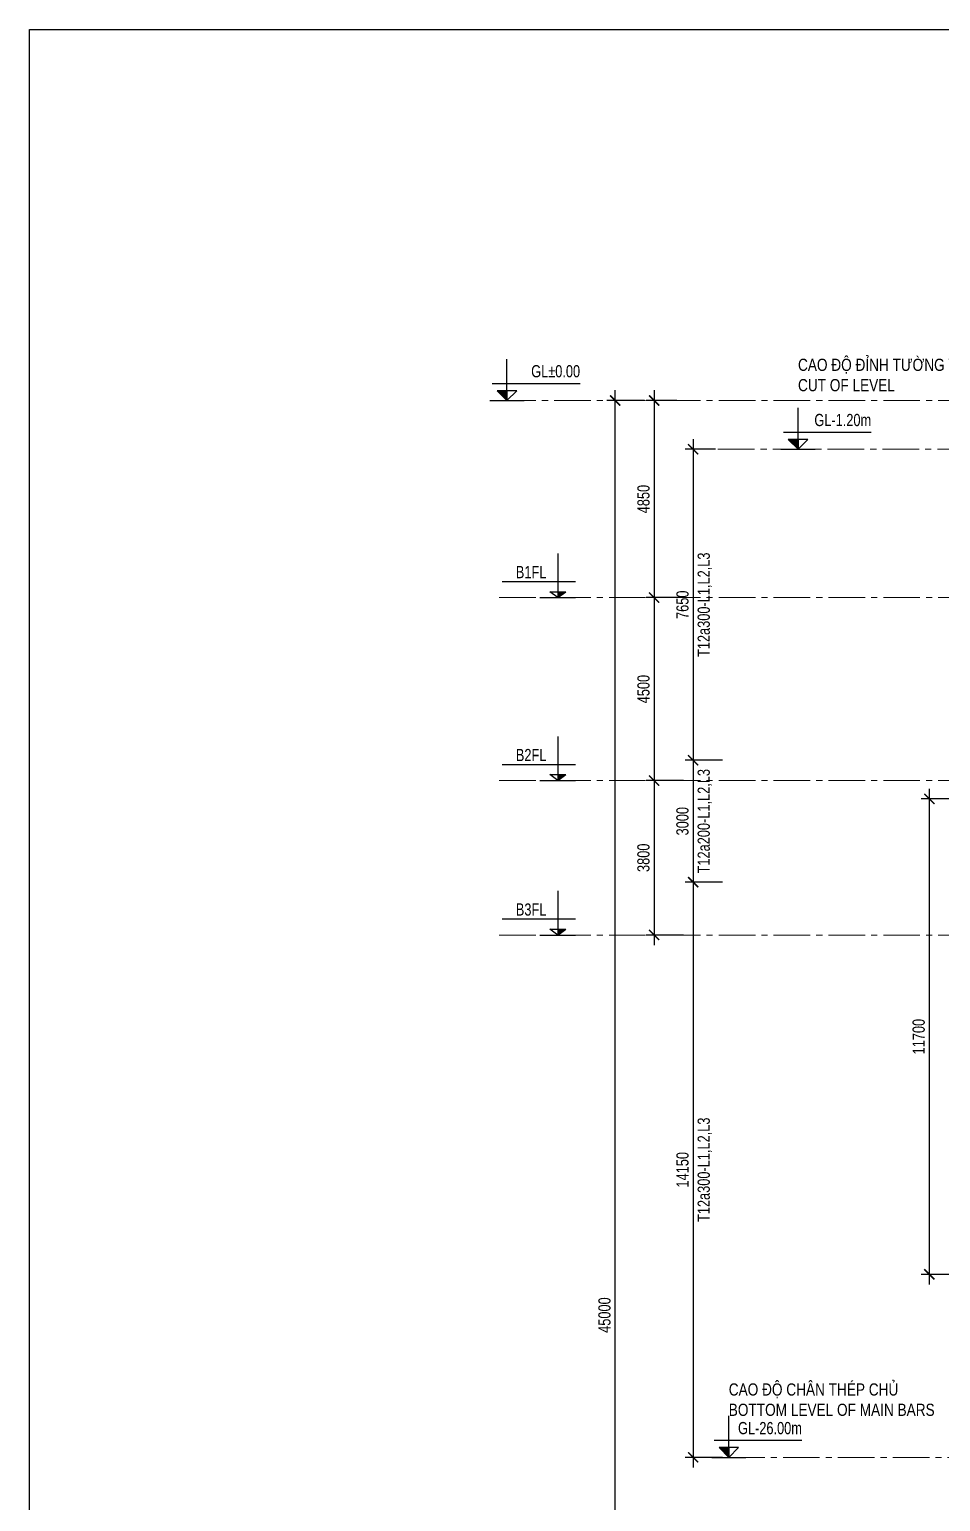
# Model space of a CAD drawing. Header units: millimetres. Extents: x 2746337 to 7547699, y -363432 to 15720.
# Drawn here: x 3258917 to 3281339, y -27087 to 9128 of the extents above; entities that cross this region are included whole.
import ezdxf
from ezdxf.enums import TextEntityAlignment as Align

# ---------------------------------------------------------------- set-up
doc = ezdxf.new("R2010")
doc.units = ezdxf.units.MM
doc.header["$LTSCALE"] = 1200
doc.header["$PDMODE"] = 3
doc.linetypes.add('CENTER2', pattern=[1.125, 0.75, -0.125, 0.125, -0.125])
for name, color, linetype in [('CDC.02.DIM', 1, 'Continuous'), ('CDC.06.TEXT', 2, 'Continuous'), ('CDC.10.HATCH', 251, 'Continuous')]:
    doc.layers.add(name, color=color, linetype=linetype)
for name, color, linetype, lineweight in [('ENOTE', 2, 'Continuous', 15), ('Grid line', 160, 'CENTER2', 5), ('K-THUOC', 1, 'Continuous', 18), ('TEXTVN', 2, 'Continuous', 20)]:
    doc.layers.add(name, color=color, linetype=linetype, lineweight=lineweight)
doc.styles.add('DB_Arial', font='arial.ttf', dxfattribs={"width": 0.8})
doc.styles.add('SMTEXT', font='arial.ttf', dxfattribs={"width": 0.75})
doc.dimstyles.new('BSV1-100', dxfattribs={"dimtxt": 300, "dimasz": 250, "dimexe": 200, "dimexo": 0, "dimgap": 108, "dimtad": 1, "dimdec": 0, "dimdsep": 46, "dimtxsty": 'SMTEXT', "dimblk": 'ARCHTICK', "dimcen": 100, "dimdle": 250, "dimclrd": 256, "dimclre": 256, "dimclrt": 1, "dimadec": 0, "dimazin": 0, "dimtfac": 1, "dimtdec": 0, "dimtix": 1, "dimtmove": 2, "dimatfit": 3, "dimfxl": 720, "dimfxlon": 1, "dimtolj": 1, "dimtzin": 0, "dimarcsym": 0})

# ---------------------------------------------------------------- blocks, each defined once
blk = doc.blocks.new('_ArchTick')
at = {"color": 0, "linetype": 'ByBlock', "const_width": 0.15}
blk.add_lwpolyline([(-0.5, -0.5), (0.5, 0.5)], dxfattribs=at)
blk = doc.blocks.new('*D669')
at = {"layer": 'Defpoints', "color": 0, "transparency": 16777216}
for p in [(3273330, 0), (3274852, 0), (3275131, -45000)]:
    blk.add_point(p, dxfattribs=at)
at = {"layer": 'K-THUOC', "lineweight": -2, "transparency": 16777216}
for p, q in [((3273330, -45250), (3273330, 250)), ((3274050, 0), (3273130, 0)), ((3274050, -45000), (3273130, -45000))]:
    blk.add_line(p, q, dxfattribs=at)
at = {"layer": 'K-THUOC', "lineweight": -2, "transparency": 16777216, "xscale": 250, "yscale": 250, "zscale": 250}
for p, rotation in [((3273330, 0), 90), ((3273330, -45000), 270)]:
    blk.add_blockref('_ArchTick', p, dxfattribs=dict(at, rotation=rotation))
at = {"layer": 'K-THUOC', "color": 1, "transparency": 16777216, "insert": (3273069, -22500), "char_height": 300, "attachment_point": 5, "rotation": 90, "style": 'SMTEXT'}
blk.add_mtext('\\A1;45000', dxfattribs=at)
blk = doc.blocks.new('*D670')
at = {"layer": 'Defpoints', "color": 0, "transparency": 16777216}
for p in [(3276750, -8850), (3275250, -11850), (3276786, -11850)]:
    blk.add_point(p, dxfattribs=at)
at = {"layer": 'K-THUOC', "lineweight": -2, "transparency": 16777216}
for p, q in [((3275250, -8600), (3275250, -12100)), ((3275970, -8850), (3275050, -8850)), ((3275970, -11850), (3275050, -11850))]:
    blk.add_line(p, q, dxfattribs=at)
at = {"layer": 'K-THUOC', "lineweight": -2, "transparency": 16777216, "xscale": 250, "yscale": 250, "zscale": 250}
for p, rotation in [((3275250, -8850), 90), ((3275250, -11850), 270)]:
    blk.add_blockref('_ArchTick', p, dxfattribs=dict(at, rotation=rotation))
at = {"layer": 'K-THUOC', "color": 1, "transparency": 16777216, "char_height": 300, "attachment_point": 5, "rotation": 90, "style": 'SMTEXT'}
for s, insert in [('\\A1;T12a200-L1,L2,L3', (3275538, -10350)), ('\\A1;3000', (3274988, -10350))]:
    blk.add_mtext(s, dxfattribs=dict(at, insert=insert))
blk = doc.blocks.new('*D671')
at = {"layer": 'Defpoints', "color": 0, "transparency": 16777216}
for p in [(3276786, -11850), (3275250, -26000), (3279211, -26000)]:
    blk.add_point(p, dxfattribs=at)
at = {"layer": 'K-THUOC', "lineweight": -2, "transparency": 16777216}
for p, q in [((3275970, -11850), (3275050, -11850)), ((3275250, -11600), (3275250, -26250)), ((3275970, -26000), (3275050, -26000))]:
    blk.add_line(p, q, dxfattribs=at)
at = {"layer": 'K-THUOC', "lineweight": -2, "transparency": 16777216, "xscale": 250, "yscale": 250, "zscale": 250}
for p, rotation in [((3275250, -11850), 90), ((3275250, -26000), 270)]:
    blk.add_blockref('_ArchTick', p, dxfattribs=dict(at, rotation=rotation))
at = {"layer": 'K-THUOC', "color": 1, "transparency": 16777216, "char_height": 300, "attachment_point": 5, "rotation": 90, "style": 'SMTEXT'}
for s, insert in [('\\A1;T12a300-L1,L2,L3', (3275538, -18925)), ('\\A1;14150', (3274989, -18925))]:
    blk.add_mtext(s, dxfattribs=dict(at, insert=insert))
blk = doc.blocks.new('*D672')
at = {"layer": 'Defpoints', "color": 0, "transparency": 16777216}
for p in [(3275800, -1200), (3275250, -8850), (3276750, -8850)]:
    blk.add_point(p, dxfattribs=at)
at = {"layer": 'K-THUOC', "lineweight": -2, "transparency": 16777216}
for p, q in [((3275250, -950), (3275250, -9100)), ((3275800, -1200), (3275050, -1200)), ((3275970, -8850), (3275050, -8850))]:
    blk.add_line(p, q, dxfattribs=at)
at = {"layer": 'K-THUOC', "lineweight": -2, "transparency": 16777216, "xscale": 250, "yscale": 250, "zscale": 250}
for p, rotation in [((3275250, -1200), 90), ((3275250, -8850), 270)]:
    blk.add_blockref('_ArchTick', p, dxfattribs=dict(at, rotation=rotation))
at = {"layer": 'K-THUOC', "color": 1, "transparency": 16777216, "char_height": 300, "attachment_point": 5, "rotation": 90, "style": 'SMTEXT'}
for s, insert in [('\\A1;T12a300-L1,L2,L3', (3275538, -5025)), ('\\A1;7650', (3274989, -5025))]:
    blk.add_mtext(s, dxfattribs=dict(at, insert=insert))
blk = doc.blocks.new('tag_cd')
at = {"layer": 'CDC.10.HATCH'}
blk.add_hatch(color=256, dxfattribs=at).paths.add_polyline_path([(180, 240), (420, 0), (420, 240)])
at = {"layer": 'CDC.02.DIM'}
for points in [[(420, 240), (420, 0), (660, 240), (180, 240), (420, 0), (420, 1020)], [(60, 420), (2220, 420)], [(0, 0), (840, 0)]]:
    blk.add_lwpolyline(points, dxfattribs=at)
at = {"layer": 'CDC.06.TEXT', "ltscale": 0.5, "style": 'SMTEXT', "width": 0.75}
blk.add_attdef('CD', text='', height=300, dxfattribs=at).set_placement((2220, 570), align=Align.RIGHT)
blk = doc.blocks.new('*D673')
at = {"layer": 'Defpoints', "color": 0, "transparency": 16777216}
for p in [(3274852, 0), (3274290, -4850), (3307568, -4850)]:
    blk.add_point(p, dxfattribs=at)
at = {"layer": 'K-THUOC', "lineweight": -2, "transparency": 16777216}
for p, q in [((3274290, 250), (3274290, -5100)), ((3274852, 0), (3274090, 0)), ((3275010, -4850), (3274090, -4850))]:
    blk.add_line(p, q, dxfattribs=at)
at = {"layer": 'K-THUOC', "lineweight": -2, "transparency": 16777216, "xscale": 250, "yscale": 250, "zscale": 250}
for p, rotation in [((3274290, 0), 90), ((3274290, -4850), 270)]:
    blk.add_blockref('_ArchTick', p, dxfattribs=dict(at, rotation=rotation))
at = {"layer": 'K-THUOC', "color": 1, "transparency": 16777216, "insert": (3274029, -2425), "char_height": 300, "attachment_point": 5, "rotation": 90, "style": 'SMTEXT'}
blk.add_mtext('\\A1;4850', dxfattribs=at)
blk = doc.blocks.new('*D674')
at = {"layer": 'Defpoints', "color": 0, "transparency": 16777216}
for p in [(3307568, -4850), (3274290, -9350), (3307568, -9350)]:
    blk.add_point(p, dxfattribs=at)
at = {"layer": 'K-THUOC', "lineweight": -2, "transparency": 16777216}
for p, q in [((3274290, -4600), (3274290, -9600)), ((3275010, -4850), (3274090, -4850)), ((3275010, -9350), (3274090, -9350))]:
    blk.add_line(p, q, dxfattribs=at)
at = {"layer": 'K-THUOC', "lineweight": -2, "transparency": 16777216, "xscale": 250, "yscale": 250, "zscale": 250}
for p, rotation in [((3274290, -4850), 90), ((3274290, -9350), 270)]:
    blk.add_blockref('_ArchTick', p, dxfattribs=dict(at, rotation=rotation))
at = {"layer": 'K-THUOC', "color": 1, "transparency": 16777216, "insert": (3274029, -7100), "char_height": 300, "attachment_point": 5, "rotation": 90, "style": 'SMTEXT'}
blk.add_mtext('\\A1;4500', dxfattribs=at)
blk = doc.blocks.new('*D675')
at = {"layer": 'Defpoints', "color": 0, "transparency": 16777216}
for p in [(3307568, -9350), (3274290, -13150), (3307568, -13150)]:
    blk.add_point(p, dxfattribs=at)
at = {"layer": 'K-THUOC', "lineweight": -2, "transparency": 16777216}
for p, q in [((3275010, -9350), (3274090, -9350)), ((3274290, -9100), (3274290, -13400)), ((3275010, -13150), (3274090, -13150))]:
    blk.add_line(p, q, dxfattribs=at)
at = {"layer": 'K-THUOC', "lineweight": -2, "transparency": 16777216, "xscale": 250, "yscale": 250, "zscale": 250}
for p, rotation in [((3274290, -9350), 90), ((3274290, -13150), 270)]:
    blk.add_blockref('_ArchTick', p, dxfattribs=dict(at, rotation=rotation))
at = {"layer": 'K-THUOC', "color": 1, "transparency": 16777216, "insert": (3274028, -11250), "char_height": 300, "attachment_point": 5, "rotation": 90, "style": 'SMTEXT'}
blk.add_mtext('\\A1;3800', dxfattribs=at)
blk = doc.blocks.new('A$Cf5debca8')
at = {"layer": 'CDC.02.DIM'}
blk.add_hatch(color=256, dxfattribs=at).paths.add_polyline_path([(-242, 146), (-438, 146), (-438, 0)])
for p, q in [((-438, 1084), (-438, 0)), ((-1809, 398), (0, 398)), ((-875, 0), (0, 0)), ((-438, 0), (-633, 146)), ((-633, 146), (-242, 146)), ((-438, 0), (-242, 146))]:
    blk.add_line(p, q, dxfattribs=at)
at = {"layer": 'CDC.06.TEXT', "style": 'SMTEXT', "width": 0.75}
blk.add_attdef('CD', (-1469, 478), '', height=300, dxfattribs=at)
blk = doc.blocks.new('*D698')
at = {"layer": 'Defpoints', "color": 0, "transparency": 16777216}
for p in [(3281063, -9800), (3289483, -9800), (3289483, -21500)]:
    blk.add_point(p, dxfattribs=at)
at = {"layer": 'K-THUOC', "lineweight": -2, "transparency": 16777216}
for p, q in [((3281063, -21750), (3281063, -9550)), ((3281783, -9800), (3280863, -9800)), ((3281783, -21500), (3280863, -21500))]:
    blk.add_line(p, q, dxfattribs=at)
at = {"layer": 'K-THUOC', "lineweight": -2, "transparency": 16777216, "xscale": 250, "yscale": 250, "zscale": 250}
for p, rotation in [((3281063, -9800), 90), ((3281063, -21500), 270)]:
    blk.add_blockref('_ArchTick', p, dxfattribs=dict(at, rotation=rotation))
at = {"layer": 'K-THUOC', "color": 1, "transparency": 16777216, "insert": (3280801, -15650), "char_height": 300, "attachment_point": 5, "rotation": 90, "style": 'SMTEXT'}
blk.add_mtext('\\A1;11700', dxfattribs=at)

msp = doc.modelspace()

# ---------------------------------------------------------------- linework, layer by layer
msp.add_lwpolyline([(3258917.1, 9128.3), (3352434.4, 9128.3), (3352434.4, -68024), (3258917.1, -68024)], close=True)
at = {"layer": 'Grid line', "color": 2}
for p, q in [((3270480.4, 0), (3307568, 0)), ((3270480.4, -4850), (3307568, -4850)), ((3270480.4, -9350), (3307568, -9350)), ((3270480.4, -13150), (3307568, -13150))]:
    msp.add_line(p, q, dxfattribs=at)
at = {"layer": 'Grid line'}
for p, q in [((3301060, -1200), (3275249.7, -1200)), ((3312113.3, -26000), (3275249.7, -26000))]:
    msp.add_line(p, q, dxfattribs=at)

# ---------------------------------------------------------------- block references
at = {"layer": 'CDC.06.TEXT'}
for p, values in [((3272355.9, -4850), {'CD': 'B1FL'}), ((3272355.9, -9350), {'CD': 'B2FL'}), ((3272355.9, -13150), {'CD': 'B3FL'})]:
    msp.add_blockref('A$Cf5debca8', p, dxfattribs=at).add_auto_attribs(values)
at = {"layer": 'ENOTE'}
for p, values in [((3270248.1, 0), {'CD': 'GL%%P0.00'}), ((3277410.6, -1200), {'CD': 'GL-1.20m'}), ((3275706.7, -26000), {'CD': 'GL-26.00m'})]:
    msp.add_blockref('tag_cd', p, dxfattribs=at).add_auto_attribs(values)

# ---------------------------------------------------------------- texts
at = {"layer": 'TEXTVN', "style": 'DB_Arial', "width": 0.8}
for s, p in [('CAO ĐỘ ĐỈNH TƯỜNG VÂY', (3277830.6, 727.9)), ('CUT OF LEVEL', (3277830.6, 227.9)), ('CAO ĐỘ CHÂN THÉP CHỦ', (3276126.7, -24480)), ('BOTTOM LEVEL OF MAIN BARS', (3276126.7, -24980))]:
    msp.add_text(s, height=300, dxfattribs=at).set_placement(p)

# ---------------------------------------------------------------- dimensions: what is measured, and where the dimension line sits
at = {"layer": 'K-THUOC'}
for base, p1, p2, picture, middle in [((3273329.7, 0), (3275131, -45000), (3274852.1, 0), '*D669', (3273068.6, -22500)), ((3274289.7, -4850), (3274852.1, 0), (3307568, -4850), '*D673', (3274028.6, -2425)), ((3274289.7, -9350), (3307568, -4850), (3307568, -9350), '*D674', (3274028.6, -7100)), ((3274289.7, -13150), (3307568, -9350), (3307568, -13150), '*D675', (3274028.5, -11250)), ((3281062.6, -9800), (3289483.1, -21500), (3289483.1, -9800), '*D698', (3280801.4, -15650))]:
    dim = msp.add_linear_dim(base=base, p1=p1, p2=p2, angle=90, dimstyle='BSV1-100', dxfattribs=at)
    dim.commit()
    dim.dimension.update_dxf_attribs({"geometry": picture, "text_midpoint": middle})
for base, p1, p2, text, picture, middle in [((3275249.7, -8850), (3275799.7, -1200), (3276749.7, -8850), '<>\\XT12a300-L1,L2,L3', '*D672', (3275249.7, -5025)), ((3275249.7, -11850), (3276749.7, -8850), (3276786.3, -11850), '<>\\XT12a200-L1,L2,L3', '*D670', (3275249.7, -10350)), ((3275249.7, -26000), (3276786.3, -11850), (3279211.2, -26000), '<>\\XT12a300-L1,L2,L3', '*D671', (3275249.7, -18925))]:
    dim = msp.add_linear_dim(base=base, p1=p1, p2=p2, angle=90, text=text, dimstyle='BSV1-100', dxfattribs=at)
    dim.commit()
    dim.dimension.update_dxf_attribs({"geometry": picture, "text_midpoint": middle})

doc.saveas('drawing.dxf')
